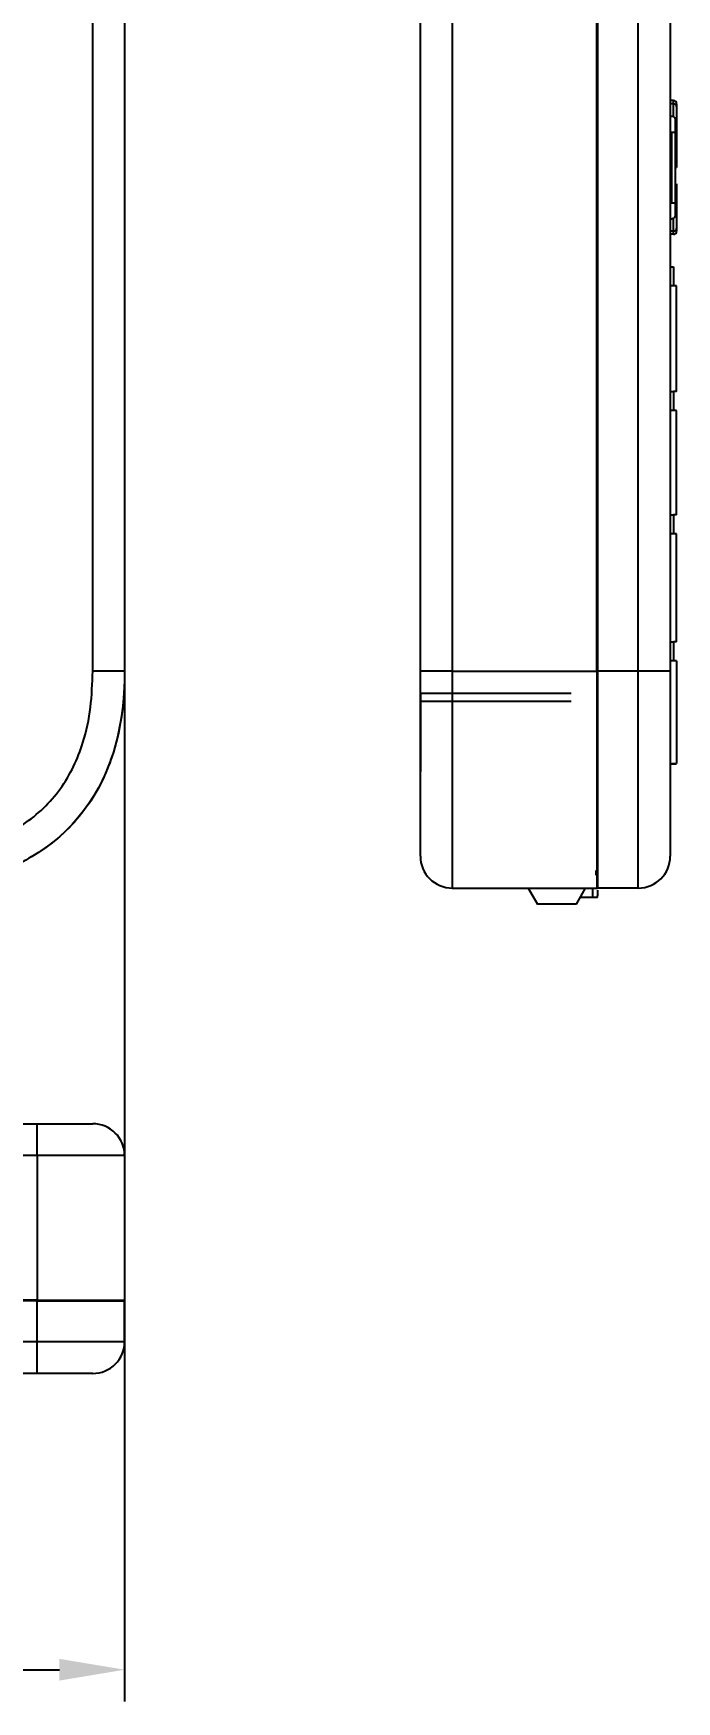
# Model space of a CAD drawing. Header units: millimetres. Extents: x 249 to 419, y 1050 to 1275.
# Drawn here: x 378.9 to 419.2, y 1050.4 to 1154.9 of the extents above; entities that cross this region are included whole.
import ezdxf

# ---------------------------------------------------------------- set-up
doc = ezdxf.new("R2010")
doc.units = ezdxf.units.MM
doc.header["$PDSIZE"] = -1
doc.linetypes.add('CENTERX2', pattern=[20.32, 12.7, -2.54, 2.54, -2.54])
doc.dimstyles.new('ISO-25', dxfattribs={"dimtxt": 2.5, "dimasz": 2.5, "dimexe": 1.25, "dimexo": 0.625, "dimtad": 1, "dimtxsty": 'Standard', "dimcen": 2.5, "dimadec": 0, "dimazin": 0, "dimtfac": 1, "dimtmove": 0, "dimatfit": 3, "dimfxl": 1, "dimarcsym": 0})

# ---------------------------------------------------------------- blocks, each defined once
blk = doc.blocks.new('*D6')
at = {"color": 0, "lineweight": -2}
for p, q in [((302.63, 1119.76), (302.63, 1050.39)), ((384.6, 1119.76), (384.6, 1050.39)), ((306.71, 1052.39), (380.52, 1052.39))]:
    blk.add_line(p, q, dxfattribs=at)
at = {"color": 0}
for points in [[(306.71, 1053.07), (306.71, 1051.71), (302.63, 1052.39)], [(380.52, 1051.71), (380.52, 1053.07), (384.6, 1052.39)]]:
    blk.add_solid(points, dxfattribs=at)
at = {"layer": 'Defpoints', "color": 0}
for p in [(302.63, 1119.76), (384.6, 1119.76), (384.6, 1052.39)]:
    blk.add_point(p, dxfattribs=at)
at = {"color": 0, "insert": (343.62, 1055.96), "char_height": 3.5, "attachment_point": 5}
blk.add_mtext('81,97', dxfattribs=at)

msp = doc.modelspace()

# ---------------------------------------------------------------- linework, layer by layer
at = {"color": 7, "linetype": 'Continuous', "lineweight": 25}
for p, q in [((382.605, 1114.953), (382.605, 1234.853)), ((384.605, 1234.853), (384.605, 1114.953)), ((403.124, 1114.953), (403.124, 1234.853)), ((405.124, 1234.853), (405.124, 1114.953)), ((418.774, 1234.853), (418.774, 1114.953)), ((414.174, 1114.953), (414.174, 1191.401)), ((416.774, 1114.953), (416.774, 1191.401)), ((414.224, 1186.223), (414.224, 1114.953)), ((418.974, 1150.706), (418.774, 1150.706)), ((418.974, 1150.507), (418.974, 1150.706)), ((419.174, 1150.506), (419.174, 1150.308)), ((419.174, 1150.308), (419.174, 1148.856)), ((418.774, 1149.735), (418.874, 1149.735)), ((419.174, 1148.856), (419.174, 1146.513)), ((418.774, 1148.724), (418.874, 1148.724)), ((418.874, 1144.312), (418.874, 1148.724)), ((419.074, 1148.722), (419.074, 1144.314)), ((419.074, 1145.387), (419.074, 1145.387)), ((419.174, 1145.5), (419.174, 1144.175)), ((418.774, 1144.312), (418.874, 1144.312)), ((419.174, 1144.175), (419.174, 1142.726)), ((418.774, 1143.3), (418.874, 1143.3)), ((418.974, 1142.33), (418.974, 1142.527)), ((419.174, 1142.726), (419.174, 1142.53)), ((418.974, 1142.33), (418.774, 1142.33)), ((418.774, 1140.293), (418.974, 1140.293)), ((418.974, 1140.293), (418.974, 1139.104)), ((418.974, 1139.104), (418.774, 1139.104)), ((419.174, 1139.104), (418.974, 1139.104)), ((419.174, 1132.482), (419.174, 1139.104)), ((418.774, 1132.482), (418.974, 1132.482)), ((419.174, 1132.482), (418.974, 1132.482)), ((418.974, 1132.482), (418.974, 1131.293)), ((418.974, 1131.293), (418.774, 1131.293)), ((419.174, 1131.293), (418.974, 1131.293)), ((419.174, 1124.749), (419.174, 1131.293)), ((418.774, 1124.749), (418.974, 1124.749)), ((419.174, 1124.749), (418.974, 1124.749)), ((418.974, 1124.749), (418.974, 1123.559)), ((418.974, 1123.559), (418.774, 1123.559)), ((419.174, 1123.559), (418.974, 1123.559)), ((419.174, 1116.793), (419.174, 1123.559)), ((418.774, 1116.793), (418.974, 1116.793)), ((419.174, 1116.793), (418.974, 1116.793)), ((418.974, 1116.793), (418.974, 1115.604)), ((418.974, 1115.604), (418.774, 1115.604)), ((419.174, 1115.604), (418.974, 1115.604)), ((384.605, 1114.953), (382.605, 1114.953)), ((405.124, 1114.953), (403.124, 1114.953)), ((405.124, 1114.953), (414.224, 1114.953)), ((416.774, 1114.953), (414.174, 1114.953)), ((418.774, 1114.953), (416.774, 1114.953)), ((419.174, 1109.154), (418.774, 1109.154)), ((418.774, 1109.153), (419.174, 1109.153)), ((414.174, 1108.058), (414.194, 1108.058)), ((414.174, 1107.298), (414.194, 1107.298)), ((414.174, 1102.968), (414.224, 1102.968)), ((414.174, 1102.966), (414.224, 1102.966)), ((414.144, 1102.166), (414.144, 1102.466)), ((405.124, 1101.366), (411.695, 1101.366)), ((409.874, 1101.366), (410.452, 1100.366)), ((411.695, 1101.366), (411.995, 1101.366)), ((411.995, 1101.369), (412.533, 1101.369)), ((411.995, 1101.366), (412.533, 1101.366)), ((412.533, 1101.366), (412.833, 1101.366)), ((412.833, 1101.366), (414.224, 1101.366)), ((412.897, 1100.366), (413.474, 1101.366)), ((413.924, 1100.774), (413.132, 1100.774)), ((414.224, 1100.774), (413.924, 1100.774)), ((416.774, 1101.366), (414.174, 1101.366)), ((414.224, 1101.236), (414.224, 1100.874)), ((414.224, 1100.774), (414.224, 1100.874)), ((412.897, 1100.366), (410.452, 1100.366)), ((308.118, 1086.602), (379.118, 1086.602)), ((379.118, 1084.602), (379.118, 1086.602)), ((379.118, 1084.602), (329.201, 1084.602)), ((379.118, 1084.602), (379.118, 1075.502)), ((384.605, 1084.602), (384.605, 1075.502)), ((379.118, 1075.502), (343.618, 1075.502)), ((379.118, 1075.552), (344.114, 1075.552)), ((379.118, 1072.952), (379.118, 1075.552)), ((384.605, 1072.952), (384.605, 1075.552)), ((308.118, 1072.952), (379.118, 1072.952)), ((379.118, 1070.952), (379.118, 1072.952)), ((379.118, 1070.952), (308.118, 1070.952))]:
    msp.add_line(p, q, dxfattribs=at)
at = {"color": 7, "linetype": 'Continuous'}
for p, q in [((384.605, 1234.853), (384.605, 1114.953)), ((403.124, 1113.566), (403.124, 1113.066)), ((406.624, 1113.066), (403.524, 1113.066))]:
    msp.add_line(p, q, dxfattribs=at)
at = {"color": 8, "linetype": 'Continuous', "lineweight": 25}
for p, q in [((418.974, 1150.507), (418.774, 1150.507)), ((418.974, 1149.721), (418.974, 1150.507)), ((418.774, 1149.735), (418.874, 1149.735)), ((418.974, 1142.527), (418.774, 1142.527)), ((418.974, 1142.527), (418.974, 1143.32)), ((411.995, 1101.369), (411.995, 1101.366)), ((412.533, 1101.369), (412.533, 1101.366)), ((413.924, 1100.774), (413.924, 1101.366))]:
    msp.add_line(p, q, dxfattribs=at)
at = {"color": 7, "linetype": 'CENTERX2'}
for p, q in [((412.574, 1113.566), (403.124, 1113.566)), ((403.124, 1113.566), (403.124, 1108.678)), ((412.574, 1113.066), (403.124, 1113.066))]:
    msp.add_line(p, q, dxfattribs=at)
at = {"color": 7, "linetype": 'Continuous', "flags": 128}
msp.add_lwpolyline([(384.605, 1114.953), (384.594, 1114.26), (384.56, 1113.587), (384.505, 1112.932), (384.428, 1112.296), (384.33, 1111.679), (384.212, 1111.081), (384.073, 1110.501), (383.897, 1109.886), (383.697, 1109.292), (383.474, 1108.721), (383.229, 1108.172), (382.961, 1107.646), (382.672, 1107.141), (382.361, 1106.658), (382.03, 1106.197), (381.679, 1105.758), (381.308, 1105.34), (380.925, 1104.951), (380.524, 1104.583), (380.106, 1104.235), (379.67, 1103.907), (379.21, 1103.594), (378.732, 1103.303)], dxfattribs=at)
at = {"color": 7, "linetype": 'Continuous', "lineweight": 25}
for centre, radius, start, end in [((418.974, 1150.506), 0.2, 0, 90), ((418.974, 1150.307), 0.199, 0.15115, 90.15036), ((418.974, 1142.726), 0.199, 269.85379, 359.85304), ((418.974, 1142.53), 0.2, 270, 0), ((414.194, 1108.058), 0.02, 90, 180), ((414.194, 1107.298), 0.02, 180, 270), ((405.124, 1103.366), 2, 180, 270), ((416.774, 1103.366), 2, 270, 0), ((382.605, 1084.602), 2, 0, 90), ((382.605, 1072.952), 2, 270, 0)]:
    msp.add_arc(centre, radius, start, end, dxfattribs=at)
msp.add_ellipse((418.974, 1146.513), major_axis=(0.2, 0), ratio=0.0007165, start_param=5.3820432, end_param=6.2831853, dxfattribs=at)
for points, knots in [([(418.874, 1149.735), (418.896, 1149.733), (418.941, 1149.728), (419.001, 1149.694), (419.047, 1149.643), (419.066, 1149.595), (419.073, 1149.558), (419.074, 1149.544), (419.074, 1149.535)], [0, 0, 0, 0, 0.2146452, 0.4292903, 0.6439369, 0.8585867, 0.9146839, 1, 1, 1, 1]), ([(418.874, 1149.735), (418.896, 1149.733), (418.941, 1149.728), (419.001, 1149.694), (419.047, 1149.643), (419.066, 1149.595), (419.073, 1149.558), (419.074, 1149.544), (419.074, 1149.535)], [0, 0, 0, 0, 0.2146452, 0.4292903, 0.6439369, 0.8585867, 0.9146839, 1, 1, 1, 1]), ([(419.074, 1149.535), (419.074, 1149.534), (419.074, 1149.534), (419.074, 1149.455), (419.074, 1149.308), (419.074, 1149.143), (419.074, 1148.941), (419.074, 1148.795), (419.074, 1148.722)], [0, 0, 0, 0, 0.2491478, 0.4984421, 0.6237688, 0.749038, 0.874475, 1, 1, 1, 1]), ([(418.874, 1148.724), (418.896, 1148.724), (418.941, 1148.724), (419.001, 1148.723), (419.047, 1148.723), (419.067, 1148.722), (419.073, 1148.722), (419.074, 1148.722), (419.074, 1148.722)], [0, 0, 0, 0, 0.2146356, 0.4292711, 0.6439105, 0.8585588, 0.9368868, 1, 1, 1, 1]), ([(418.874, 1144.312), (418.896, 1144.312), (418.941, 1144.312), (419.001, 1144.312), (419.047, 1144.312), (419.067, 1144.313), (419.073, 1144.313), (419.074, 1144.313), (419.074, 1144.314)], [0, 0, 0, 0, 0.2146356, 0.4292711, 0.6439105, 0.8585588, 0.9368868, 1, 1, 1, 1]), ([(419.074, 1144.314), (419.074, 1144.241), (419.074, 1144.095), (419.074, 1143.892), (419.074, 1143.728), (419.074, 1143.58), (419.074, 1143.502), (419.074, 1143.501), (419.074, 1143.5)], [0, 0, 0, 0, 0.1254393, 0.2509021, 0.3761812, 0.5015178, 0.7508321, 1, 1, 1, 1]), ([(419.074, 1143.5), (419.074, 1143.492), (419.073, 1143.477), (419.066, 1143.44), (419.047, 1143.392), (419.001, 1143.342), (418.941, 1143.307), (418.896, 1143.303), (418.874, 1143.3)], [0, 0, 0, 0, 0.0853161, 0.1414133, 0.3560631, 0.5707097, 0.7853548, 1, 1, 1, 1]), ([(419.174, 1115.604), (419.174, 1115.013), (419.174, 1113.833), (419.174, 1112.203), (419.174, 1111.115), (419.174, 1110.485), (419.174, 1110.206), (419.174, 1110), (419.174, 1109.704), (419.174, 1109.309), (419.174, 1109.218), (419.174, 1109.174)], [0, 0, 0, 0, 0.06379341, 0.12720972, 0.18803644, 0.25271086, 0.34466234, 0.43434959, 0.51922196, 0.76967096, 1, 1, 1, 1]), ([(370.618, 1103.366), (371.449, 1103.395), (373.111, 1103.453), (375.725, 1104.032), (377.916, 1105.027), (379.549, 1106.339), (380.617, 1107.565), (381.437, 1108.964), (382.1, 1110.673), (382.531, 1112.687), (382.58, 1114.197), (382.605, 1114.953)], [0, 0, 0, 0, 0.13132057, 0.26238585, 0.42101769, 0.50638626, 0.59172699, 0.67655391, 0.76147647, 0.88062006, 1, 1, 1, 1]), ([(384.605, 1114.953), (384.605, 1114.953), (384.605, 1114.107), (384.506, 1112.396), (384.023, 1110.089), (383.241, 1108.076), (382.252, 1106.399), (380.957, 1104.897), (379.459, 1103.696), (377.829, 1102.782), (375.855, 1102.016), (373.432, 1101.467), (371.564, 1101.4), (370.618, 1101.366)], [0, 0, 0, 0, 0.0000027, 0.1146882, 0.2317909, 0.3180138, 0.406421, 0.494433, 0.5854095, 0.6653623, 0.7469489, 0.8718441, 1, 1, 1, 1]), ([(403.124, 1103.366), (403.124, 1103.402), (403.124, 1103.474), (403.124, 1104.069), (403.124, 1104.903), (403.124, 1105.806), (403.124, 1106.949), (403.124, 1108.66), (403.124, 1110.739), (403.124, 1113.007), (403.124, 1114.304), (403.124, 1114.953)], [0, 0, 0, 0, 0.14681973, 0.29321195, 0.37891298, 0.46451771, 0.5507038, 0.63690545, 0.79511337, 0.89749706, 1, 1, 1, 1]), ([(405.124, 1114.953), (405.124, 1114.953), (405.124, 1114.222), (405.124, 1112.759), (405.124, 1110.726), (405.124, 1108.892), (405.124, 1107.213), (405.124, 1105.636), (405.124, 1104.248), (405.124, 1103.158), (405.124, 1102.249), (405.124, 1101.625), (405.124, 1101.387), (405.124, 1101.371), (405.124, 1101.366)], [0, 0, 0, 0, 0.00000271, 0.0991302, 0.19815542, 0.27890116, 0.35958204, 0.44999477, 0.54039415, 0.6281966, 0.71608164, 0.83515623, 0.9544291, 1, 1, 1, 1]), ([(414.174, 1114.953), (414.174, 1113.737), (414.174, 1111.454), (414.174, 1108.32), (414.174, 1105.765), (414.174, 1103.768), (414.174, 1102.36), (414.174, 1101.508), (414.174, 1101.414), (414.174, 1101.366)], [0, 0, 0, 0, 0.1646846, 0.3091996, 0.4412065, 0.5684414, 0.7038178, 0.8466589, 1, 1, 1, 1]), ([(414.224, 1114.953), (414.224, 1113.737), (414.224, 1111.454), (414.224, 1108.32), (414.224, 1105.765), (414.224, 1103.768), (414.224, 1102.36), (414.224, 1101.508), (414.224, 1101.414), (414.224, 1101.366)], [0, 0, 0, 0, 0.1646846, 0.3091996, 0.4412065, 0.5684414, 0.7038178, 0.8466589, 1, 1, 1, 1]), ([(416.774, 1101.366), (416.774, 1101.366), (416.774, 1101.366), (416.774, 1101.512), (416.774, 1102.179), (416.774, 1103.158), (416.774, 1104.248), (416.774, 1105.636), (416.774, 1107.213), (416.774, 1108.892), (416.774, 1110.726), (416.774, 1112.759), (416.774, 1114.222), (416.774, 1114.953)], [0, 0, 0, 0, 0.0000027, 0.1420944, 0.2838193, 0.3717165, 0.4595311, 0.549943, 0.6403682, 0.7210603, 0.8018172, 0.9008574, 1, 1, 1, 1]), ([(418.774, 1114.953), (418.774, 1114.304), (418.774, 1113.007), (418.774, 1110.739), (418.774, 1108.66), (418.774, 1106.949), (418.774, 1105.806), (418.774, 1104.903), (418.774, 1104.069), (418.774, 1103.474), (418.774, 1103.402), (418.774, 1103.366)], [0, 0, 0, 0, 0.1025029, 0.2048866, 0.3630945, 0.4492962, 0.5354823, 0.621087, 0.7067881, 0.8531803, 1, 1, 1, 1]), ([(414.184, 1108.075), (414.184, 1108.075), (414.183, 1108.075), (414.183, 1108.074), (414.183, 1108.074)], [0, 0, 0, 0, 0.5599998, 1, 1, 1, 1]), ([(414.177, 1107.288), (414.177, 1107.287), (414.177, 1107.287), (414.177, 1107.287), (414.177, 1107.287)], [0, 0, 0, 0, 0.5599998, 1, 1, 1, 1]), ([(414.194, 1105.371), (414.193, 1105.37), (414.191, 1105.369), (414.189, 1105.367), (414.189, 1105.367)], [0, 0, 0, 0, 0.55999639, 1, 1, 1, 1]), ([(414.184, 1104.101), (414.185, 1104.1), (414.186, 1104.098), (414.188, 1104.097), (414.189, 1104.096)], [0, 0, 0, 0, 0.56012935, 1, 1, 1, 1]), ([(411.695, 1101.366), (411.698, 1101.366), (411.705, 1101.366), (411.756, 1101.367), (411.833, 1101.368), (411.917, 1101.369), (411.973, 1101.369), (411.995, 1101.369)], [0, 0, 0, 0, 0.2146841, 0.4293676, 0.6440652, 0.8587679, 1, 1, 1, 1]), ([(411.695, 1101.366), (411.695, 1101.366), (411.695, 1101.366), (411.695, 1101.366), (411.695, 1101.366)], [0, 0, 0, 0, 0.5601304, 1, 1, 1, 1]), ([(412.533, 1101.369), (412.567, 1101.369), (412.634, 1101.368), (412.724, 1101.368), (412.792, 1101.367), (412.828, 1101.366), (412.832, 1101.366), (412.833, 1101.366)], [0, 0, 0, 0, 0.2146744, 0.42934819, 0.64403829, 0.85874231, 1, 1, 1, 1]), ([(412.833, 1101.366), (412.833, 1101.366), (412.833, 1101.366), (412.833, 1101.366), (412.833, 1101.366)], [0, 0, 0, 0, 0.5598696, 1, 1, 1, 1]), ([(379.118, 1086.602), (379.325, 1086.602), (379.837, 1086.602), (380.764, 1086.602), (381.68, 1086.602), (382.429, 1086.602), (382.546, 1086.602), (382.605, 1086.602)], [0, 0, 0, 0, 0.1100349, 0.2727498, 0.5427064, 0.7701199, 1, 1, 1, 1]), ([(384.605, 1084.602), (384.605, 1084.602), (384.605, 1084.602), (384.315, 1084.602), (383.26, 1084.602), (381.887, 1084.602), (380.412, 1084.602), (379.52, 1084.602), (379.118, 1084.602)], [0, 0, 0, 0, 0.0000068, 0.2357655, 0.4464473, 0.695431, 0.8627285, 1, 1, 1, 1]), ([(379.118, 1075.552), (379.624, 1075.552), (380.668, 1075.552), (382.077, 1075.552), (383.341, 1075.552), (384.364, 1075.552), (384.525, 1075.552), (384.605, 1075.552)], [0, 0, 0, 0, 0.1729695, 0.3562867, 0.5476064, 0.775283, 1, 1, 1, 1]), ([(379.118, 1075.502), (379.624, 1075.502), (380.668, 1075.502), (382.077, 1075.502), (383.341, 1075.502), (384.364, 1075.502), (384.525, 1075.502), (384.605, 1075.502)], [0, 0, 0, 0, 0.1729695, 0.3562867, 0.5476064, 0.775283, 1, 1, 1, 1]), ([(379.118, 1072.952), (379.118, 1072.952), (379.653, 1072.952), (380.812, 1072.952), (382.464, 1072.952), (383.793, 1072.952), (384.51, 1072.952), (384.58, 1072.952), (384.605, 1072.952)], [0, 0, 0, 0, 0.00000684, 0.18309065, 0.39531019, 0.65602255, 0.87569112, 1, 1, 1, 1]), ([(382.605, 1070.952), (382.589, 1070.952), (382.542, 1070.952), (382.05, 1070.952), (381.149, 1070.952), (380.096, 1070.952), (379.403, 1070.952), (379.118, 1070.952)], [0, 0, 0, 0, 0.1170096, 0.345024, 0.6307131, 0.8479784, 1, 1, 1, 1])]:
    msp.add_open_spline(points, degree=3, knots=knots, dxfattribs=at)

# ---------------------------------------------------------------- dimensions: what is measured, and where the dimension line sits
dim = msp.add_aligned_dim(p1=(302.6304, 1119.7624), p2=(384.605, 1119.7624), distance=-67.3719, dimstyle='ISO-25', override={"dimtxt": 3.5, "dimasz": 4.08, "dimexe": 2, "dimexo": 0, "dimgap": 1.524, "dimtih": 1, "dimtoh": 1, "dimzin": 0, "dimadec": 2, "dimtzin": 0})
dim.commit()
dim.dimension.update_dxf_attribs({"geometry": '*D6', "text_midpoint": (343.6177, 1055.9561)})

doc.saveas('drawing.dxf')
